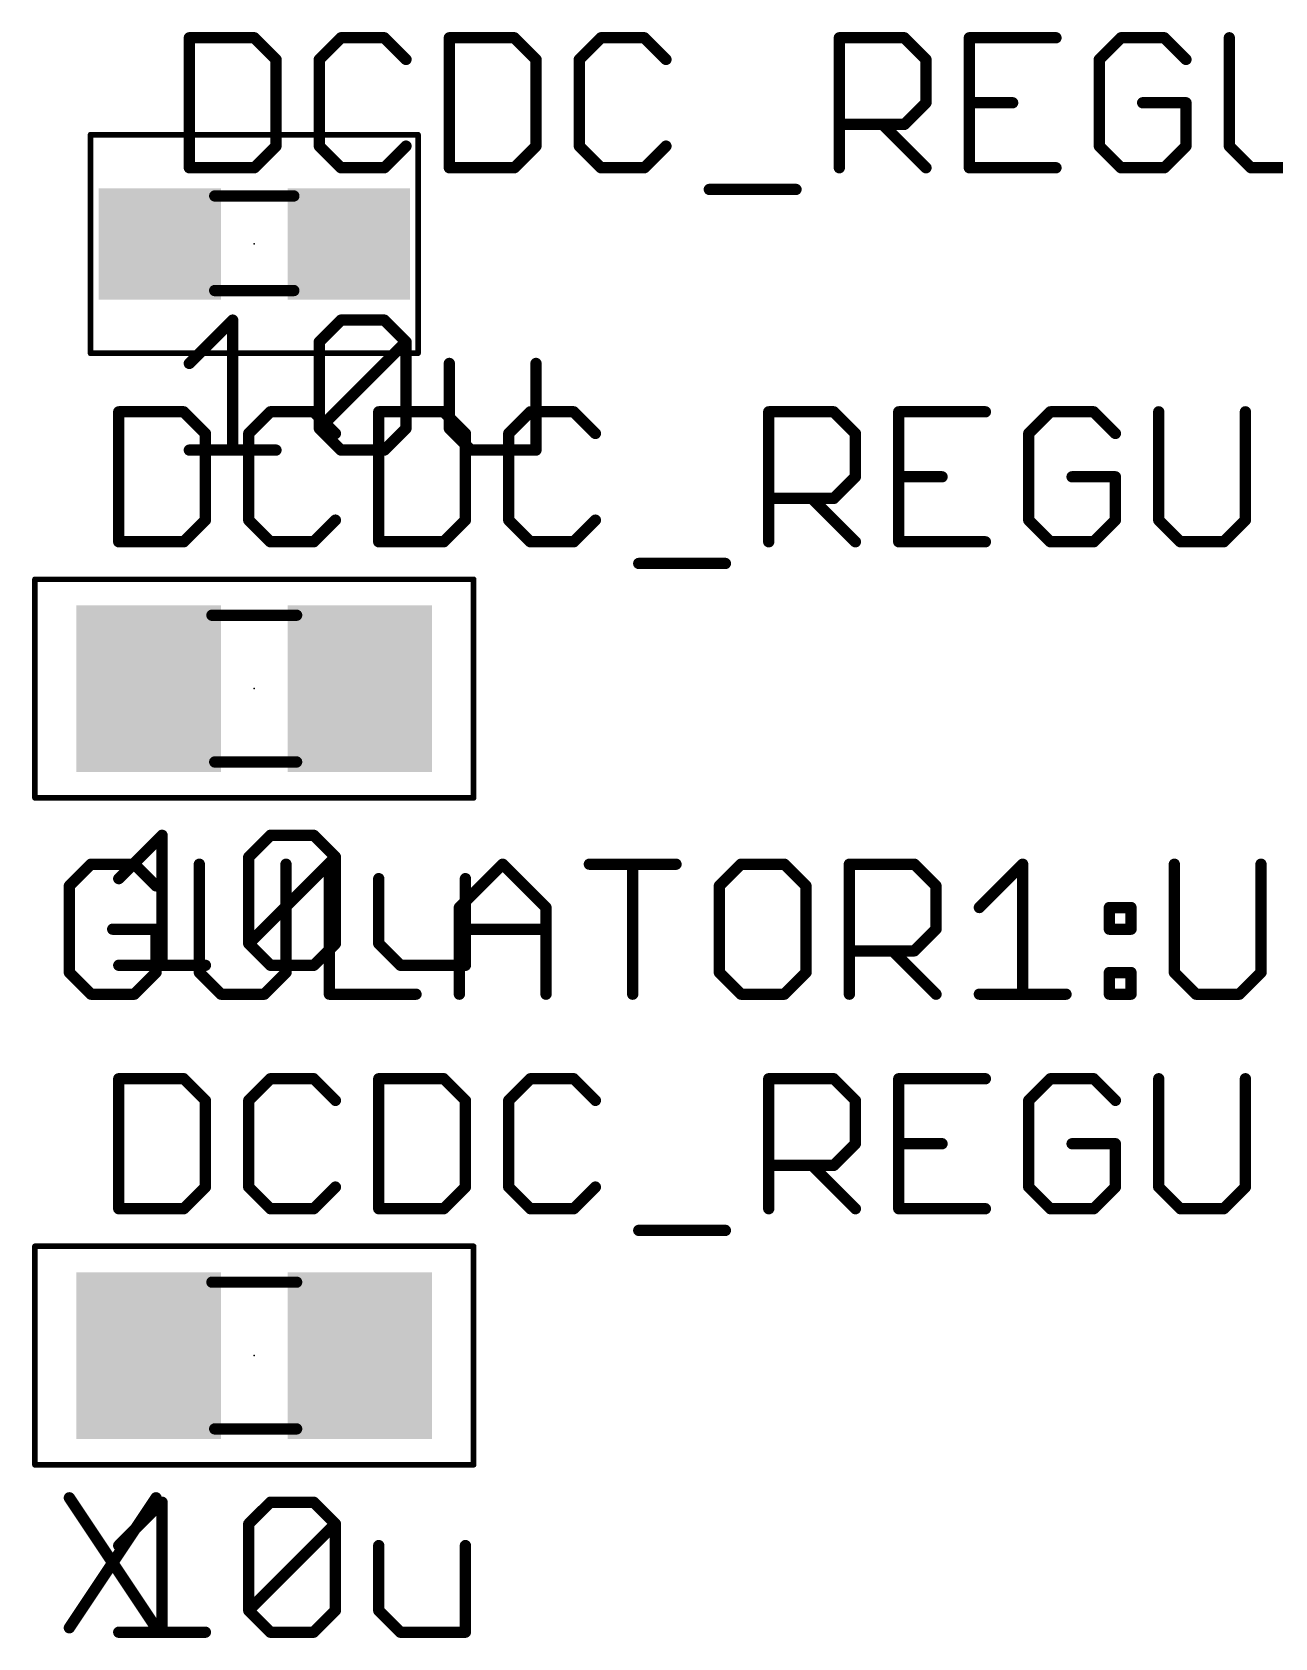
# Model space of a CAD drawing. Extents: x -13 to 61, y -28 to 85.
# Drawn here: x -5 to 6.18, y -27.54 to -13.09 of the extents above; entities that cross this region are included whole.
import ezdxf

# ---------------------------------------------------------------- set-up
doc = ezdxf.new("R2010")
doc.units = 0
for name, color, linetype in [('1', 22, 'CONTINUOUS'), ('23', 7, 'CONTINUOUS'), ('25', 253, 'CONTINUOUS'), ('27', 253, 'CONTINUOUS'), ('39', 22, 'CONTINUOUS'), ('51', 253, 'CONTINUOUS')]:
    doc.layers.add(name, color=color, linetype=linetype)

# ---------------------------------------------------------------- blocks, each defined once
blk = doc.blocks.new('RECT')
blk.add_solid([(-0.5, -0.5), (0.5, -0.5), (-0.5, 0.5), (0.5, 0.5)])

msp = doc.modelspace()

# ---------------------------------------------------------------- linework, layer by layer
at = {"layer": '23'}
for p in [(-3, -15), (-3, -19), (-3, -25)]:
    msp.add_point(p, dxfattribs=at)
at = {"layer": '25', "const_width": 0.1016}
for points in [[(-3.5842, -13.1448), (-3.5842, -14.3142)], [(-2.9995, -13.1448), (-3.5842, -13.1448)], [(-2.8046, -13.3397), (-2.9995, -13.1448)], [(-2.2199, -13.1448), (-2.4148, -13.3397)], [(-1.8301, -13.1448), (-2.2199, -13.1448)], [(-1.6352, -13.3397), (-1.8301, -13.1448)], [(-1.2454, -13.1448), (-1.2454, -14.3142)], [(-0.6607, -13.1448), (-1.2454, -13.1448)], [(-0.4658, -13.3397), (-0.6607, -13.1448)], [(0.1189, -13.1448), (-0.076, -13.3397)], [(0.5087, -13.1448), (0.1189, -13.1448)], [(0.7036, -13.3397), (0.5087, -13.1448)], [(2.2628, -14.3142), (2.2628, -13.1448)], [(2.2628, -13.1448), (2.8475, -13.1448)], [(2.8475, -13.1448), (3.0424, -13.3397)], [(4.2118, -13.1448), (3.4322, -13.1448)], [(3.4322, -13.1448), (3.4322, -14.3142)], [(4.7965, -13.1448), (4.6016, -13.3397)], [(5.1863, -13.1448), (4.7965, -13.1448)], [(5.3812, -13.3397), (5.1863, -13.1448)], [(5.771, -13.1448), (5.771, -14.1193)], [(-2.8046, -14.1193), (-2.8046, -13.3397)], [(-2.4148, -13.3397), (-2.4148, -14.1193)], [(-0.4658, -14.1193), (-0.4658, -13.3397)], [(-0.076, -13.3397), (-0.076, -14.1193)], [(3.0424, -13.3397), (3.0424, -13.7295)], [(4.6016, -13.3397), (4.6016, -14.1193)], [(3.0424, -13.7295), (2.8475, -13.9244)], [(3.4322, -13.7295), (3.822, -13.7295)], [(5.3812, -13.7295), (4.9914, -13.7295)], [(5.3812, -14.1193), (5.3812, -13.7295)], [(2.8475, -13.9244), (2.2628, -13.9244)], [(2.6526, -13.9244), (3.0424, -14.3142)], [(-2.9995, -14.3142), (-2.8046, -14.1193)], [(-2.4148, -14.1193), (-2.2199, -14.3142)], [(-1.8301, -14.3142), (-1.6352, -14.1193)], [(-0.6607, -14.3142), (-0.4658, -14.1193)], [(-0.076, -14.1193), (0.1189, -14.3142)], [(0.5087, -14.3142), (0.7036, -14.1193)], [(4.6016, -14.1193), (4.7965, -14.3142)], [(5.1863, -14.3142), (5.3812, -14.1193)], [(5.771, -14.1193), (5.9659, -14.3142)], [(-3.5842, -14.3142), (-2.9995, -14.3142)], [(-2.2199, -14.3142), (-1.8301, -14.3142)], [(-1.2454, -14.3142), (-0.6607, -14.3142)], [(0.1189, -14.3142), (0.5087, -14.3142)], [(3.4322, -14.3142), (4.2118, -14.3142)], [(4.7965, -14.3142), (5.1863, -14.3142)], [(5.9659, -14.3142), (6.3557, -14.3142)], [(1.0934, -14.5091), (1.873, -14.5091)], [(-4.2192, -16.5098), (-4.2192, -17.6792)], [(-3.6345, -16.5098), (-4.2192, -16.5098)], [(-3.4396, -16.7047), (-3.6345, -16.5098)], [(-2.8549, -16.5098), (-3.0498, -16.7047)], [(-2.4651, -16.5098), (-2.8549, -16.5098)], [(-2.2702, -16.7047), (-2.4651, -16.5098)], [(-1.8804, -16.5098), (-1.8804, -17.6792)], [(-1.2957, -16.5098), (-1.8804, -16.5098)], [(-1.1008, -16.7047), (-1.2957, -16.5098)], [(-0.5161, -16.5098), (-0.711, -16.7047)], [(-0.1263, -16.5098), (-0.5161, -16.5098)], [(0.0686, -16.7047), (-0.1263, -16.5098)], [(1.6278, -17.6792), (1.6278, -16.5098)], [(1.6278, -16.5098), (2.2125, -16.5098)], [(2.2125, -16.5098), (2.4074, -16.7047)], [(3.5768, -16.5098), (2.7972, -16.5098)], [(2.7972, -16.5098), (2.7972, -17.6792)], [(4.1615, -16.5098), (3.9666, -16.7047)], [(4.5513, -16.5098), (4.1615, -16.5098)], [(4.7462, -16.7047), (4.5513, -16.5098)], [(5.136, -16.5098), (5.136, -17.4843)], [(5.9156, -17.4843), (5.9156, -16.5098)], [(-3.4396, -17.4843), (-3.4396, -16.7047)], [(-3.0498, -16.7047), (-3.0498, -17.4843)], [(-1.1008, -17.4843), (-1.1008, -16.7047)], [(-0.711, -16.7047), (-0.711, -17.4843)], [(2.4074, -16.7047), (2.4074, -17.0945)], [(3.9666, -16.7047), (3.9666, -17.4843)], [(2.4074, -17.0945), (2.2125, -17.2894)], [(2.7972, -17.0945), (3.187, -17.0945)], [(4.7462, -17.0945), (4.3564, -17.0945)], [(4.7462, -17.4843), (4.7462, -17.0945)], [(2.2125, -17.2894), (1.6278, -17.2894)], [(2.0176, -17.2894), (2.4074, -17.6792)], [(-3.6345, -17.6792), (-3.4396, -17.4843)], [(-3.0498, -17.4843), (-2.8549, -17.6792)], [(-2.4651, -17.6792), (-2.2702, -17.4843)], [(-1.2957, -17.6792), (-1.1008, -17.4843)], [(-0.711, -17.4843), (-0.5161, -17.6792)], [(-0.1263, -17.6792), (0.0686, -17.4843)], [(3.9666, -17.4843), (4.1615, -17.6792)], [(4.5513, -17.6792), (4.7462, -17.4843)], [(5.136, -17.4843), (5.3309, -17.6792)], [(5.7207, -17.6792), (5.9156, -17.4843)], [(-4.2192, -17.6792), (-3.6345, -17.6792)], [(-2.8549, -17.6792), (-2.4651, -17.6792)], [(-1.8804, -17.6792), (-1.2957, -17.6792)], [(-0.5161, -17.6792), (-0.1263, -17.6792)], [(2.7972, -17.6792), (3.5768, -17.6792)], [(4.1615, -17.6792), (4.5513, -17.6792)], [(5.3309, -17.6792), (5.7207, -17.6792)], [(0.4584, -17.8741), (1.238, -17.8741)], [(-4.4685, -20.5798), (-4.6634, -20.7747)], [(-4.0787, -20.5798), (-4.4685, -20.5798)], [(-3.8838, -20.7747), (-4.0787, -20.5798)], [(-3.494, -20.5798), (-3.494, -21.5543)], [(-2.7144, -21.5543), (-2.7144, -20.5798)], [(-2.3246, -20.5798), (-2.3246, -21.7492)], [(-1.1552, -20.9696), (-0.7654, -20.5798)], [(-0.7654, -20.5798), (-0.3756, -20.9696)], [(0.0142, -20.5798), (0.7938, -20.5798)], [(0.404, -21.7492), (0.404, -20.5798)], [(1.3785, -20.5798), (1.1836, -20.7747)], [(1.7683, -20.5798), (1.3785, -20.5798)], [(1.9632, -20.7747), (1.7683, -20.5798)], [(2.353, -21.7492), (2.353, -20.5798)], [(2.353, -20.5798), (2.9377, -20.5798)], [(2.9377, -20.5798), (3.1326, -20.7747)], [(3.5224, -20.9696), (3.9122, -20.5798)], [(3.9122, -20.5798), (3.9122, -21.7492)], [(5.2765, -20.5798), (5.2765, -21.5543)], [(6.056, -21.5543), (6.056, -20.5798)], [(-4.6634, -20.7747), (-4.6634, -21.5543)], [(1.1836, -20.7747), (1.1836, -21.5543)], [(1.9632, -21.5543), (1.9632, -20.7747)], [(3.1326, -20.7747), (3.1326, -21.1645)], [(-1.1552, -21.7492), (-1.1552, -20.9696)], [(-0.3756, -20.9696), (-0.3756, -21.7492)], [(4.6918, -20.9696), (4.8867, -20.9696)], [(4.6918, -21.1645), (4.6918, -20.9696)], [(4.8867, -20.9696), (4.8867, -21.1645)], [(-3.8838, -21.1645), (-4.2736, -21.1645)], [(-3.8838, -21.5543), (-3.8838, -21.1645)], [(-1.1552, -21.1645), (-0.3756, -21.1645)], [(3.1326, -21.1645), (2.9377, -21.3594)], [(4.8867, -21.1645), (4.6918, -21.1645)], [(2.9377, -21.3594), (2.353, -21.3594)], [(2.7428, -21.3594), (3.1326, -21.7492)], [(-4.6634, -21.5543), (-4.4685, -21.7492)], [(-4.0787, -21.7492), (-3.8838, -21.5543)], [(-3.494, -21.5543), (-3.2991, -21.7492)], [(-2.9093, -21.7492), (-2.7144, -21.5543)], [(1.1836, -21.5543), (1.3785, -21.7492)], [(1.7683, -21.7492), (1.9632, -21.5543)], [(4.6918, -21.5543), (4.8867, -21.5543)], [(4.6918, -21.7492), (4.6918, -21.5543)], [(4.8867, -21.5543), (4.8867, -21.7492)], [(5.2765, -21.5543), (5.4713, -21.7492)], [(5.8611, -21.7492), (6.056, -21.5543)], [(-4.4685, -21.7492), (-4.0787, -21.7492)], [(-3.2991, -21.7492), (-2.9093, -21.7492)], [(-2.3246, -21.7492), (-1.545, -21.7492)], [(1.3785, -21.7492), (1.7683, -21.7492)], [(3.5224, -21.7492), (4.302, -21.7492)], [(4.8867, -21.7492), (4.6918, -21.7492)], [(5.4713, -21.7492), (5.8611, -21.7492)], [(-4.2192, -22.5098), (-4.2192, -23.6792)], [(-3.6345, -22.5098), (-4.2192, -22.5098)], [(-3.4396, -22.7047), (-3.6345, -22.5098)], [(-2.8549, -22.5098), (-3.0498, -22.7047)], [(-2.4651, -22.5098), (-2.8549, -22.5098)], [(-2.2702, -22.7047), (-2.4651, -22.5098)], [(-1.8804, -22.5098), (-1.8804, -23.6792)], [(-1.2957, -22.5098), (-1.8804, -22.5098)], [(-1.1008, -22.7047), (-1.2957, -22.5098)], [(-0.5161, -22.5098), (-0.711, -22.7047)], [(-0.1263, -22.5098), (-0.5161, -22.5098)], [(0.0686, -22.7047), (-0.1263, -22.5098)], [(1.6278, -23.6792), (1.6278, -22.5098)], [(1.6278, -22.5098), (2.2125, -22.5098)], [(2.2125, -22.5098), (2.4074, -22.7047)], [(3.5768, -22.5098), (2.7972, -22.5098)], [(2.7972, -22.5098), (2.7972, -23.6792)], [(4.1615, -22.5098), (3.9666, -22.7047)], [(4.5513, -22.5098), (4.1615, -22.5098)], [(4.7462, -22.7047), (4.5513, -22.5098)], [(5.136, -22.5098), (5.136, -23.4843)], [(5.9156, -23.4843), (5.9156, -22.5098)], [(-3.4396, -23.4843), (-3.4396, -22.7047)], [(-3.0498, -22.7047), (-3.0498, -23.4843)], [(-1.1008, -23.4843), (-1.1008, -22.7047)], [(-0.711, -22.7047), (-0.711, -23.4843)], [(2.4074, -22.7047), (2.4074, -23.0945)], [(3.9666, -22.7047), (3.9666, -23.4843)], [(2.4074, -23.0945), (2.2125, -23.2894)], [(2.7972, -23.0945), (3.187, -23.0945)], [(4.7462, -23.0945), (4.3564, -23.0945)], [(4.7462, -23.4843), (4.7462, -23.0945)], [(2.2125, -23.2894), (1.6278, -23.2894)], [(2.0176, -23.2894), (2.4074, -23.6792)], [(-3.6345, -23.6792), (-3.4396, -23.4843)], [(-3.0498, -23.4843), (-2.8549, -23.6792)], [(-2.4651, -23.6792), (-2.2702, -23.4843)], [(-1.2957, -23.6792), (-1.1008, -23.4843)], [(-0.711, -23.4843), (-0.5161, -23.6792)], [(-0.1263, -23.6792), (0.0686, -23.4843)], [(3.9666, -23.4843), (4.1615, -23.6792)], [(4.5513, -23.6792), (4.7462, -23.4843)], [(5.136, -23.4843), (5.3309, -23.6792)], [(5.7207, -23.6792), (5.9156, -23.4843)], [(-4.2192, -23.6792), (-3.6345, -23.6792)], [(-2.8549, -23.6792), (-2.4651, -23.6792)], [(-1.8804, -23.6792), (-1.2957, -23.6792)], [(-0.5161, -23.6792), (-0.1263, -23.6792)], [(2.7972, -23.6792), (3.5768, -23.6792)], [(4.1615, -23.6792), (4.5513, -23.6792)], [(5.3309, -23.6792), (5.7207, -23.6792)], [(0.4584, -23.8741), (1.238, -23.8741)], [(-4.6634, -26.2798), (-3.8838, -27.4492)], [(-3.8838, -26.2798), (-4.6634, -27.4492)]]:
    msp.add_lwpolyline(points, dxfattribs=at)
at = {"layer": '25', "const_width": 0.0508}
for points in [[(-3.5588, -13.1448, 1), (-3.6096, -13.1448)], [(-3.5842, -13.1194, 1), (-3.5842, -13.1702)], [(-2.9815, -13.1268, 1), (-3.0175, -13.1628)], [(-2.9995, -13.1702, 1), (-2.9995, -13.1194)], [(-2.2199, -13.1194, 1), (-2.2199, -13.1702)], [(-2.2019, -13.1628, 1), (-2.2379, -13.1268)], [(-1.8121, -13.1268, 1), (-1.8481, -13.1628)], [(-1.8301, -13.1702, 1), (-1.8301, -13.1194)], [(-1.22, -13.1448, 1), (-1.2708, -13.1448)], [(-1.2454, -13.1194, 1), (-1.2454, -13.1702)], [(-0.6427, -13.1268, 1), (-0.6787, -13.1628)], [(-0.6607, -13.1702, 1), (-0.6607, -13.1194)], [(0.1189, -13.1194, 1), (0.1189, -13.1702)], [(0.1368, -13.1628, 1), (0.1009, -13.1268)], [(0.5266, -13.1268, 1), (0.4907, -13.1628)], [(0.5087, -13.1702, 1), (0.5087, -13.1194)], [(2.2882, -13.1448, 1), (2.2374, -13.1448)], [(2.2628, -13.1194, 1), (2.2628, -13.1702)], [(2.8654, -13.1268, 1), (2.8295, -13.1628)], [(2.8475, -13.1702, 1), (2.8475, -13.1194)], [(3.4322, -13.1194, 1), (3.4322, -13.1702)], [(3.4576, -13.1448, 1), (3.4068, -13.1448)], [(4.2118, -13.1702, 1), (4.2118, -13.1194)], [(4.7965, -13.1194, 1), (4.7965, -13.1702)], [(4.8144, -13.1628, 1), (4.7785, -13.1268)], [(5.2042, -13.1268, 1), (5.1683, -13.1628)], [(5.1863, -13.1702, 1), (5.1863, -13.1194)], [(5.7964, -13.1448, 1), (5.7456, -13.1448)], [(-2.7792, -13.3397, 1), (-2.83, -13.3397)], [(-2.3894, -13.3397, 1), (-2.4402, -13.3397)], [(-0.4404, -13.3397, 1), (-0.4912, -13.3397)], [(-0.0506, -13.3397, 1), (-0.1014, -13.3397)], [(3.0678, -13.3397, 1), (3.017, -13.3397)], [(4.627, -13.3397, 1), (4.5762, -13.3397)], [(-2.8226, -13.3577, 1), (-2.7866, -13.3217)], [(-2.4328, -13.3217, 1), (-2.3968, -13.3577)], [(-1.6532, -13.3577, 1), (-1.6172, -13.3217)], [(-0.4838, -13.3577, 1), (-0.4478, -13.3217)], [(-0.094, -13.3217, 1), (-0.058, -13.3577)], [(0.6856, -13.3577, 1), (0.7215, -13.3217)], [(3.0244, -13.3577, 1), (3.0603, -13.3217)], [(4.5836, -13.3217, 1), (4.6195, -13.3577)], [(5.3632, -13.3577, 1), (5.3991, -13.3217)], [(3.017, -13.7295, 1), (3.0678, -13.7295)], [(3.0603, -13.7475, 1), (3.0244, -13.7115)], [(3.4322, -13.7041, 1), (3.4322, -13.7549)], [(3.822, -13.7549, 1), (3.822, -13.7041)], [(4.9914, -13.7041, 1), (4.9914, -13.7549)], [(5.4066, -13.7295, 1), (5.3558, -13.7295)], [(5.3812, -13.7549, 1), (5.3812, -13.7041)], [(2.2628, -13.899, 1), (2.2628, -13.9498)], [(2.6705, -13.9064, 1), (2.6346, -13.9424)], [(2.8295, -13.9064, 1), (2.8654, -13.9424)], [(2.8475, -13.9498, 1), (2.8475, -13.899)], [(-2.83, -14.1193, 1), (-2.7792, -14.1193)], [(-2.7866, -14.1373, 1), (-2.8226, -14.1013)], [(-2.3968, -14.1013, 1), (-2.4328, -14.1373)], [(-2.4402, -14.1193, 1), (-2.3894, -14.1193)], [(-1.6172, -14.1373, 1), (-1.6532, -14.1013)], [(-0.4912, -14.1193, 1), (-0.4404, -14.1193)], [(-0.4478, -14.1373, 1), (-0.4838, -14.1013)], [(-0.058, -14.1013, 1), (-0.094, -14.1373)], [(-0.1014, -14.1193, 1), (-0.0506, -14.1193)], [(0.7215, -14.1373, 1), (0.6856, -14.1013)], [(4.6195, -14.1013, 1), (4.5836, -14.1373)], [(4.5762, -14.1193, 1), (4.627, -14.1193)], [(5.3558, -14.1193, 1), (5.4066, -14.1193)], [(5.3991, -14.1373, 1), (5.3632, -14.1013)], [(5.7889, -14.1013, 1), (5.753, -14.1373)], [(5.7456, -14.1193, 1), (5.7964, -14.1193)], [(-3.5842, -14.2888, 1), (-3.5842, -14.3396)], [(-3.6096, -14.3142, 1), (-3.5588, -14.3142)], [(-3.0175, -14.2962, 1), (-2.9815, -14.3322)], [(-2.9995, -14.3396, 1), (-2.9995, -14.2888)], [(-2.2199, -14.2888, 1), (-2.2199, -14.3396)], [(-2.2379, -14.3322, 1), (-2.2019, -14.2962)], [(-1.8481, -14.2962, 1), (-1.8121, -14.3322)], [(-1.8301, -14.3396, 1), (-1.8301, -14.2888)], [(-1.2454, -14.2888, 1), (-1.2454, -14.3396)], [(-1.2708, -14.3142, 1), (-1.22, -14.3142)], [(-0.6787, -14.2962, 1), (-0.6427, -14.3322)], [(-0.6607, -14.3396, 1), (-0.6607, -14.2888)], [(0.1189, -14.2888, 1), (0.1189, -14.3396)], [(0.1009, -14.3322, 1), (0.1368, -14.2962)], [(0.4907, -14.2962, 1), (0.5266, -14.3322)], [(0.5087, -14.3396, 1), (0.5087, -14.2888)], [(2.2374, -14.3142, 1), (2.2882, -14.3142)], [(3.0244, -14.3322, 1), (3.0603, -14.2962)], [(3.4322, -14.2888, 1), (3.4322, -14.3396)], [(3.4068, -14.3142, 1), (3.4576, -14.3142)], [(4.2118, -14.3396, 1), (4.2118, -14.2888)], [(4.7965, -14.2888, 1), (4.7965, -14.3396)], [(4.7785, -14.3322, 1), (4.8144, -14.2962)], [(5.1683, -14.2962, 1), (5.2042, -14.3322)], [(5.1863, -14.3396, 1), (5.1863, -14.2888)], [(5.9659, -14.2888, 1), (5.9659, -14.3396)], [(5.9479, -14.3322, 1), (5.9838, -14.2962)], [(1.0934, -14.4837, 1), (1.0934, -14.5345)], [(1.873, -14.5345, 1), (1.873, -14.4837)], [(-4.1938, -16.5098, 1), (-4.2446, -16.5098)], [(-4.2192, -16.4844, 1), (-4.2192, -16.5352)], [(-3.6165, -16.4918, 1), (-3.6525, -16.5278)], [(-3.6345, -16.5352, 1), (-3.6345, -16.4844)], [(-2.8549, -16.4844, 1), (-2.8549, -16.5352)], [(-2.8369, -16.5278, 1), (-2.8729, -16.4918)], [(-2.4471, -16.4918, 1), (-2.4831, -16.5278)], [(-2.4651, -16.5352, 1), (-2.4651, -16.4844)], [(-1.855, -16.5098, 1), (-1.9058, -16.5098)], [(-1.8804, -16.4844, 1), (-1.8804, -16.5352)], [(-1.2777, -16.4918, 1), (-1.3137, -16.5278)], [(-1.2957, -16.5352, 1), (-1.2957, -16.4844)], [(-0.5161, -16.4844, 1), (-0.5161, -16.5352)], [(-0.4982, -16.5278, 1), (-0.5341, -16.4918)], [(-0.1084, -16.4918, 1), (-0.1443, -16.5278)], [(-0.1263, -16.5352, 1), (-0.1263, -16.4844)], [(1.6532, -16.5098, 1), (1.6024, -16.5098)], [(1.6278, -16.4844, 1), (1.6278, -16.5352)], [(2.2304, -16.4918, 1), (2.1945, -16.5278)], [(2.2125, -16.5352, 1), (2.2125, -16.4844)], [(2.7972, -16.4844, 1), (2.7972, -16.5352)], [(2.8226, -16.5098, 1), (2.7718, -16.5098)], [(3.5768, -16.5352, 1), (3.5768, -16.4844)], [(4.1615, -16.4844, 1), (4.1615, -16.5352)], [(4.1794, -16.5278, 1), (4.1435, -16.4918)], [(4.5692, -16.4918, 1), (4.5333, -16.5278)], [(4.5513, -16.5352, 1), (4.5513, -16.4844)], [(5.1614, -16.5098, 1), (5.1106, -16.5098)], [(5.941, -16.5098, 1), (5.8902, -16.5098)], [(-3.4142, -16.7047, 1), (-3.465, -16.7047)], [(-3.4576, -16.7227, 1), (-3.4216, -16.6867)], [(-3.0678, -16.6867, 1), (-3.0318, -16.7227)], [(-3.0244, -16.7047, 1), (-3.0752, -16.7047)], [(-2.2882, -16.7227, 1), (-2.2522, -16.6867)], [(-1.0754, -16.7047, 1), (-1.1262, -16.7047)], [(-1.1188, -16.7227, 1), (-1.0828, -16.6867)], [(-0.729, -16.6867, 1), (-0.693, -16.7227)], [(-0.6856, -16.7047, 1), (-0.7364, -16.7047)], [(0.0506, -16.7227, 1), (0.0865, -16.6867)], [(2.4328, -16.7047, 1), (2.382, -16.7047)], [(2.3894, -16.7227, 1), (2.4253, -16.6867)], [(3.9486, -16.6867, 1), (3.9845, -16.7227)], [(3.992, -16.7047, 1), (3.9412, -16.7047)], [(4.7282, -16.7227, 1), (4.7641, -16.6867)], [(2.4253, -17.1125, 1), (2.3894, -17.0765)], [(2.7972, -17.0691, 1), (2.7972, -17.1199)], [(3.187, -17.1199, 1), (3.187, -17.0691)], [(4.3564, -17.0691, 1), (4.3564, -17.1199)], [(4.7716, -17.0945, 1), (4.7208, -17.0945)], [(4.7462, -17.1199, 1), (4.7462, -17.0691)], [(2.382, -17.0945, 1), (2.4328, -17.0945)], [(1.6278, -17.264, 1), (1.6278, -17.3148)], [(2.0355, -17.2714, 1), (1.9996, -17.3074)], [(2.1945, -17.2714, 1), (2.2304, -17.3074)], [(2.2125, -17.3148, 1), (2.2125, -17.264)], [(-3.465, -17.4843, 1), (-3.4142, -17.4843)], [(-3.4216, -17.5023, 1), (-3.4576, -17.4663)], [(-3.0318, -17.4663, 1), (-3.0678, -17.5023)], [(-3.0752, -17.4843, 1), (-3.0244, -17.4843)], [(-2.2522, -17.5023, 1), (-2.2882, -17.4663)], [(-1.1262, -17.4843, 1), (-1.0754, -17.4843)], [(-1.0828, -17.5023, 1), (-1.1188, -17.4663)], [(-0.693, -17.4663, 1), (-0.729, -17.5023)], [(-0.7364, -17.4843, 1), (-0.6856, -17.4843)], [(0.0865, -17.5023, 1), (0.0506, -17.4663)], [(3.9845, -17.4663, 1), (3.9486, -17.5023)], [(3.9412, -17.4843, 1), (3.992, -17.4843)], [(4.7208, -17.4843, 1), (4.7716, -17.4843)], [(4.7641, -17.5023, 1), (4.7282, -17.4663)], [(5.1539, -17.4663, 1), (5.118, -17.5023)], [(5.1106, -17.4843, 1), (5.1614, -17.4843)], [(5.8902, -17.4843, 1), (5.941, -17.4843)], [(5.9335, -17.5023, 1), (5.8976, -17.4663)], [(-4.2192, -17.6538, 1), (-4.2192, -17.7046)], [(-4.2446, -17.6792, 1), (-4.1938, -17.6792)], [(-3.6525, -17.6612, 1), (-3.6165, -17.6972)], [(-3.6345, -17.7046, 1), (-3.6345, -17.6538)], [(-2.8549, -17.6538, 1), (-2.8549, -17.7046)], [(-2.8729, -17.6972, 1), (-2.8369, -17.6612)], [(-2.4831, -17.6612, 1), (-2.4471, -17.6972)], [(-2.4651, -17.7046, 1), (-2.4651, -17.6538)], [(-1.8804, -17.6538, 1), (-1.8804, -17.7046)], [(-1.9058, -17.6792, 1), (-1.855, -17.6792)], [(-1.3137, -17.6612, 1), (-1.2777, -17.6972)], [(-1.2957, -17.7046, 1), (-1.2957, -17.6538)], [(-0.5161, -17.6538, 1), (-0.5161, -17.7046)], [(-0.5341, -17.6972, 1), (-0.4982, -17.6612)], [(-0.1443, -17.6612, 1), (-0.1084, -17.6972)], [(-0.1263, -17.7046, 1), (-0.1263, -17.6538)], [(1.6024, -17.6792, 1), (1.6532, -17.6792)], [(2.3894, -17.6972, 1), (2.4253, -17.6612)], [(2.7972, -17.6538, 1), (2.7972, -17.7046)], [(2.7718, -17.6792, 1), (2.8226, -17.6792)], [(3.5768, -17.7046, 1), (3.5768, -17.6538)], [(4.1615, -17.6538, 1), (4.1615, -17.7046)], [(4.1435, -17.6972, 1), (4.1794, -17.6612)], [(4.5333, -17.6612, 1), (4.5692, -17.6972)], [(4.5513, -17.7046, 1), (4.5513, -17.6538)], [(5.3309, -17.6538, 1), (5.3309, -17.7046)], [(5.3129, -17.6972, 1), (5.3488, -17.6612)], [(5.7027, -17.6612, 1), (5.7386, -17.6972)], [(5.7207, -17.7046, 1), (5.7207, -17.6538)], [(0.4584, -17.8487, 1), (0.4584, -17.8995)], [(1.238, -17.8995, 1), (1.238, -17.8487)], [(-4.4685, -20.5544, 1), (-4.4685, -20.6052)], [(-4.4506, -20.5978, 1), (-4.4865, -20.5618)], [(-4.0608, -20.5618, 1), (-4.0967, -20.5978)], [(-4.0787, -20.6052, 1), (-4.0787, -20.5544)], [(-3.4686, -20.5798, 1), (-3.5194, -20.5798)], [(-2.689, -20.5798, 1), (-2.7398, -20.5798)], [(-2.2992, -20.5798, 1), (-2.35, -20.5798)], [(-0.7475, -20.5618, 1), (-0.7834, -20.5978)], [(-0.7475, -20.5978, 1), (-0.7834, -20.5618)], [(0.0142, -20.5544, 1), (0.0142, -20.6052)], [(0.4294, -20.5798, 1), (0.3786, -20.5798)], [(0.7938, -20.6052, 1), (0.7938, -20.5544)], [(1.3785, -20.5544, 1), (1.3785, -20.6052)], [(1.3964, -20.5978, 1), (1.3605, -20.5618)], [(1.7862, -20.5618, 1), (1.7503, -20.5978)], [(1.7683, -20.6052, 1), (1.7683, -20.5544)], [(2.3784, -20.5798, 1), (2.3276, -20.5798)], [(2.353, -20.5544, 1), (2.353, -20.6052)], [(2.9556, -20.5618, 1), (2.9197, -20.5978)], [(2.9377, -20.6052, 1), (2.9377, -20.5544)], [(3.9376, -20.5798, 1), (3.8868, -20.5798)], [(3.9301, -20.5978, 1), (3.8942, -20.5618)], [(5.3019, -20.5798, 1), (5.2511, -20.5798)], [(6.0814, -20.5798, 1), (6.0306, -20.5798)], [(-4.6814, -20.7567, 1), (-4.6455, -20.7927)], [(-4.638, -20.7747, 1), (-4.6888, -20.7747)], [(-3.9018, -20.7927, 1), (-3.8659, -20.7567)], [(1.1656, -20.7567, 1), (1.2015, -20.7927)], [(1.209, -20.7747, 1), (1.1582, -20.7747)], [(1.9886, -20.7747, 1), (1.9378, -20.7747)], [(1.9452, -20.7927, 1), (1.9811, -20.7567)], [(3.158, -20.7747, 1), (3.1072, -20.7747)], [(3.1146, -20.7927, 1), (3.1505, -20.7567)], [(-1.1732, -20.9516, 1), (-1.1373, -20.9876)], [(-1.1298, -20.9696, 1), (-1.1806, -20.9696)], [(-0.3502, -20.9696, 1), (-0.401, -20.9696)], [(-0.3936, -20.9876, 1), (-0.3577, -20.9516)], [(3.5044, -20.9516, 1), (3.5403, -20.9876)], [(4.6918, -20.9442, 1), (4.6918, -20.995)], [(4.7172, -20.9696, 1), (4.6664, -20.9696)], [(4.9121, -20.9696, 1), (4.8613, -20.9696)], [(4.8867, -20.995, 1), (4.8867, -20.9442)], [(-4.2736, -21.1391, 1), (-4.2736, -21.1899)], [(-3.8584, -21.1645, 1), (-3.9092, -21.1645)], [(-3.8838, -21.1899, 1), (-3.8838, -21.1391)], [(-1.1552, -21.1391, 1), (-1.1552, -21.1899)], [(-0.3756, -21.1899, 1), (-0.3756, -21.1391)], [(3.1072, -21.1645, 1), (3.158, -21.1645)], [(3.1505, -21.1825, 1), (3.1146, -21.1465)], [(4.6918, -21.1391, 1), (4.6918, -21.1899)], [(4.6664, -21.1645, 1), (4.7172, -21.1645)], [(4.8613, -21.1645, 1), (4.9121, -21.1645)], [(4.8867, -21.1899, 1), (4.8867, -21.1391)], [(2.353, -21.334, 1), (2.353, -21.3848)], [(2.7607, -21.3414, 1), (2.7248, -21.3774)], [(2.9197, -21.3414, 1), (2.9556, -21.3774)], [(2.9377, -21.3848, 1), (2.9377, -21.334)], [(-4.6455, -21.5363, 1), (-4.6814, -21.5723)], [(-3.8659, -21.5723, 1), (-3.9018, -21.5363)], [(-3.4761, -21.5363, 1), (-3.512, -21.5723)], [(-2.6965, -21.5723, 1), (-2.7324, -21.5363)], [(1.2015, -21.5363, 1), (1.1656, -21.5723)], [(1.9811, -21.5723, 1), (1.9452, -21.5363)], [(4.6918, -21.5289, 1), (4.6918, -21.5797)], [(4.7172, -21.5543, 1), (4.6664, -21.5543)], [(4.9121, -21.5543, 1), (4.8613, -21.5543)], [(4.8867, -21.5797, 1), (4.8867, -21.5289)], [(5.2944, -21.5363, 1), (5.2585, -21.5723)], [(6.074, -21.5723, 1), (6.0381, -21.5363)], [(-4.6888, -21.5543, 1), (-4.638, -21.5543)], [(-3.9092, -21.5543, 1), (-3.8584, -21.5543)], [(-3.5194, -21.5543, 1), (-3.4686, -21.5543)], [(-2.7398, -21.5543, 1), (-2.689, -21.5543)], [(1.1582, -21.5543, 1), (1.209, -21.5543)], [(1.9378, -21.5543, 1), (1.9886, -21.5543)], [(5.2511, -21.5543, 1), (5.3019, -21.5543)], [(6.0306, -21.5543, 1), (6.0814, -21.5543)], [(-4.4685, -21.7238, 1), (-4.4685, -21.7746)], [(-4.4865, -21.7672, 1), (-4.4506, -21.7312)], [(-4.0967, -21.7312, 1), (-4.0608, -21.7672)], [(-4.0787, -21.7746, 1), (-4.0787, -21.7238)], [(-3.2991, -21.7238, 1), (-3.2991, -21.7746)], [(-3.3171, -21.7672, 1), (-3.2812, -21.7312)], [(-2.9273, -21.7312, 1), (-2.8914, -21.7672)], [(-2.9093, -21.7746, 1), (-2.9093, -21.7238)], [(-2.3246, -21.7238, 1), (-2.3246, -21.7746)], [(-2.35, -21.7492, 1), (-2.2992, -21.7492)], [(-1.545, -21.7746, 1), (-1.545, -21.7238)], [(-1.1806, -21.7492, 1), (-1.1298, -21.7492)], [(-0.401, -21.7492, 1), (-0.3502, -21.7492)], [(0.3786, -21.7492, 1), (0.4294, -21.7492)], [(1.3785, -21.7238, 1), (1.3785, -21.7746)], [(1.3605, -21.7672, 1), (1.3964, -21.7312)], [(1.7503, -21.7312, 1), (1.7862, -21.7672)], [(1.7683, -21.7746, 1), (1.7683, -21.7238)], [(2.3276, -21.7492, 1), (2.3784, -21.7492)], [(3.1146, -21.7672, 1), (3.1505, -21.7312)], [(3.5224, -21.7238, 1), (3.5224, -21.7746)], [(3.8868, -21.7492, 1), (3.9376, -21.7492)], [(4.302, -21.7746, 1), (4.302, -21.7238)], [(4.6918, -21.7238, 1), (4.6918, -21.7746)], [(4.6664, -21.7492, 1), (4.7172, -21.7492)], [(4.8613, -21.7492, 1), (4.9121, -21.7492)], [(4.8867, -21.7746, 1), (4.8867, -21.7238)], [(5.4713, -21.7238, 1), (5.4713, -21.7746)], [(5.4534, -21.7672, 1), (5.4893, -21.7312)], [(5.8432, -21.7312, 1), (5.8791, -21.7672)], [(5.8611, -21.7746, 1), (5.8611, -21.7238)], [(-4.1938, -22.5098, 1), (-4.2446, -22.5098)], [(-4.2192, -22.4844, 1), (-4.2192, -22.5352)], [(-3.6165, -22.4918, 1), (-3.6525, -22.5278)], [(-3.6345, -22.5352, 1), (-3.6345, -22.4844)], [(-2.8549, -22.4844, 1), (-2.8549, -22.5352)], [(-2.8369, -22.5278, 1), (-2.8729, -22.4918)], [(-2.4471, -22.4918, 1), (-2.4831, -22.5278)], [(-2.4651, -22.5352, 1), (-2.4651, -22.4844)], [(-1.855, -22.5098, 1), (-1.9058, -22.5098)], [(-1.8804, -22.4844, 1), (-1.8804, -22.5352)], [(-1.2777, -22.4918, 1), (-1.3137, -22.5278)], [(-1.2957, -22.5352, 1), (-1.2957, -22.4844)], [(-0.5161, -22.4844, 1), (-0.5161, -22.5352)], [(-0.4982, -22.5278, 1), (-0.5341, -22.4918)], [(-0.1084, -22.4918, 1), (-0.1443, -22.5278)], [(-0.1263, -22.5352, 1), (-0.1263, -22.4844)], [(1.6532, -22.5098, 1), (1.6024, -22.5098)], [(1.6278, -22.4844, 1), (1.6278, -22.5352)], [(2.2304, -22.4918, 1), (2.1945, -22.5278)], [(2.2125, -22.5352, 1), (2.2125, -22.4844)], [(2.7972, -22.4844, 1), (2.7972, -22.5352)], [(2.8226, -22.5098, 1), (2.7718, -22.5098)], [(3.5768, -22.5352, 1), (3.5768, -22.4844)], [(4.1615, -22.4844, 1), (4.1615, -22.5352)], [(4.1794, -22.5278, 1), (4.1435, -22.4918)], [(4.5692, -22.4918, 1), (4.5333, -22.5278)], [(4.5513, -22.5352, 1), (4.5513, -22.4844)], [(5.1614, -22.5098, 1), (5.1106, -22.5098)], [(5.941, -22.5098, 1), (5.8902, -22.5098)], [(-3.4142, -22.7047, 1), (-3.465, -22.7047)], [(-3.4576, -22.7227, 1), (-3.4216, -22.6867)], [(-3.0678, -22.6867, 1), (-3.0318, -22.7227)], [(-3.0244, -22.7047, 1), (-3.0752, -22.7047)], [(-2.2882, -22.7227, 1), (-2.2522, -22.6867)], [(-1.0754, -22.7047, 1), (-1.1262, -22.7047)], [(-1.1188, -22.7227, 1), (-1.0828, -22.6867)], [(-0.729, -22.6867, 1), (-0.693, -22.7227)], [(-0.6856, -22.7047, 1), (-0.7364, -22.7047)], [(0.0506, -22.7227, 1), (0.0865, -22.6867)], [(2.4328, -22.7047, 1), (2.382, -22.7047)], [(2.3894, -22.7227, 1), (2.4253, -22.6867)], [(3.9486, -22.6867, 1), (3.9845, -22.7227)], [(3.992, -22.7047, 1), (3.9412, -22.7047)], [(4.7282, -22.7227, 1), (4.7641, -22.6867)], [(2.382, -23.0945, 1), (2.4328, -23.0945)], [(2.4253, -23.1125, 1), (2.3894, -23.0765)], [(2.7972, -23.0691, 1), (2.7972, -23.1199)], [(3.187, -23.1199, 1), (3.187, -23.0691)], [(4.3564, -23.0691, 1), (4.3564, -23.1199)], [(4.7716, -23.0945, 1), (4.7208, -23.0945)], [(4.7462, -23.1199, 1), (4.7462, -23.0691)], [(1.6278, -23.264, 1), (1.6278, -23.3148)], [(2.0355, -23.2714, 1), (1.9996, -23.3074)], [(2.1945, -23.2714, 1), (2.2304, -23.3074)], [(2.2125, -23.3148, 1), (2.2125, -23.264)], [(-3.465, -23.4843, 1), (-3.4142, -23.4843)], [(-3.4216, -23.5023, 1), (-3.4576, -23.4663)], [(-3.0318, -23.4663, 1), (-3.0678, -23.5023)], [(-3.0752, -23.4843, 1), (-3.0244, -23.4843)], [(-2.2522, -23.5023, 1), (-2.2882, -23.4663)], [(-1.1262, -23.4843, 1), (-1.0754, -23.4843)], [(-1.0828, -23.5023, 1), (-1.1188, -23.4663)], [(-0.693, -23.4663, 1), (-0.729, -23.5023)], [(-0.7364, -23.4843, 1), (-0.6856, -23.4843)], [(0.0865, -23.5023, 1), (0.0506, -23.4663)], [(3.9845, -23.4663, 1), (3.9486, -23.5023)], [(3.9412, -23.4843, 1), (3.992, -23.4843)], [(4.7208, -23.4843, 1), (4.7716, -23.4843)], [(4.7641, -23.5023, 1), (4.7282, -23.4663)], [(5.1539, -23.4663, 1), (5.118, -23.5023)], [(5.1106, -23.4843, 1), (5.1614, -23.4843)], [(5.8902, -23.4843, 1), (5.941, -23.4843)], [(5.9335, -23.5023, 1), (5.8976, -23.4663)], [(-4.2192, -23.6538, 1), (-4.2192, -23.7046)], [(-4.2446, -23.6792, 1), (-4.1938, -23.6792)], [(-3.6525, -23.6612, 1), (-3.6165, -23.6972)], [(-3.6345, -23.7046, 1), (-3.6345, -23.6538)], [(-2.8549, -23.6538, 1), (-2.8549, -23.7046)], [(-2.8729, -23.6972, 1), (-2.8369, -23.6612)], [(-2.4831, -23.6612, 1), (-2.4471, -23.6972)], [(-2.4651, -23.7046, 1), (-2.4651, -23.6538)], [(-1.8804, -23.6538, 1), (-1.8804, -23.7046)], [(-1.9058, -23.6792, 1), (-1.855, -23.6792)], [(-1.3137, -23.6612, 1), (-1.2777, -23.6972)], [(-1.2957, -23.7046, 1), (-1.2957, -23.6538)], [(-0.5161, -23.6538, 1), (-0.5161, -23.7046)], [(-0.5341, -23.6972, 1), (-0.4982, -23.6612)], [(-0.1443, -23.6612, 1), (-0.1084, -23.6972)], [(-0.1263, -23.7046, 1), (-0.1263, -23.6538)], [(1.6024, -23.6792, 1), (1.6532, -23.6792)], [(2.3894, -23.6972, 1), (2.4253, -23.6612)], [(2.7972, -23.6538, 1), (2.7972, -23.7046)], [(2.7718, -23.6792, 1), (2.8226, -23.6792)], [(3.5768, -23.7046, 1), (3.5768, -23.6538)], [(4.1615, -23.6538, 1), (4.1615, -23.7046)], [(4.1435, -23.6972, 1), (4.1794, -23.6612)], [(4.5333, -23.6612, 1), (4.5692, -23.6972)], [(4.5513, -23.7046, 1), (4.5513, -23.6538)], [(5.3309, -23.6538, 1), (5.3309, -23.7046)], [(5.3129, -23.6972, 1), (5.3488, -23.6612)], [(5.7027, -23.6612, 1), (5.7386, -23.6972)], [(5.7207, -23.7046, 1), (5.7207, -23.6538)], [(0.4584, -23.8487, 1), (0.4584, -23.8995)], [(1.238, -23.8995, 1), (1.238, -23.8487)], [(-4.6423, -26.2657, 1), (-4.6846, -26.2939)], [(-3.8627, -26.2939, 1), (-3.905, -26.2657)], [(-4.6846, -27.4351, 1), (-4.6423, -27.4633)], [(-3.905, -27.4633, 1), (-3.8627, -27.4351)]]:
    msp.add_lwpolyline(points, format="xyb", dxfattribs=at)
at = {"layer": '27', "const_width": 0.1016}
for points in [[(-3.5842, -16.0746), (-3.1944, -15.6848)], [(-3.1944, -15.6848), (-3.1944, -16.8542)], [(-2.4148, -15.8797), (-2.2199, -15.6848)], [(-2.2199, -15.6848), (-1.8301, -15.6848)], [(-1.8301, -15.6848), (-1.6352, -15.8797)], [(-2.4148, -16.6593), (-2.4148, -15.8797)], [(-2.4148, -16.6593), (-1.6352, -15.8797)], [(-1.6352, -15.8797), (-1.6352, -16.6593)], [(-1.2454, -16.0746), (-1.2454, -16.6593)], [(-0.4658, -16.8542), (-0.4658, -16.0746)], [(-2.2199, -16.8542), (-2.4148, -16.6593)], [(-1.6352, -16.6593), (-1.8301, -16.8542)], [(-1.2454, -16.6593), (-1.0505, -16.8542)], [(-3.5842, -16.8542), (-2.8046, -16.8542)], [(-1.8301, -16.8542), (-2.2199, -16.8542)], [(-1.0505, -16.8542), (-0.4658, -16.8542)], [(-4.2192, -20.7096), (-3.8294, -20.3198)], [(-3.8294, -20.3198), (-3.8294, -21.4892)], [(-3.0498, -20.5147), (-2.8549, -20.3198)], [(-2.8549, -20.3198), (-2.4651, -20.3198)], [(-2.4651, -20.3198), (-2.2702, -20.5147)], [(-3.0498, -21.2943), (-3.0498, -20.5147)], [(-3.0498, -21.2943), (-2.2702, -20.5147)], [(-2.2702, -20.5147), (-2.2702, -21.2943)], [(-1.8804, -20.7096), (-1.8804, -21.2943)], [(-1.1008, -21.4892), (-1.1008, -20.7096)], [(-2.8549, -21.4892), (-3.0498, -21.2943)], [(-2.2702, -21.2943), (-2.4651, -21.4892)], [(-1.8804, -21.2943), (-1.6855, -21.4892)], [(-4.2192, -21.4892), (-3.4396, -21.4892)], [(-2.4651, -21.4892), (-2.8549, -21.4892)], [(-1.6855, -21.4892), (-1.1008, -21.4892)], [(-4.2192, -26.7096), (-3.8294, -26.3198)], [(-3.8294, -26.3198), (-3.8294, -27.4892)], [(-3.0498, -26.5147), (-2.8549, -26.3198)], [(-2.8549, -26.3198), (-2.4651, -26.3198)], [(-2.4651, -26.3198), (-2.2702, -26.5147)], [(-3.0498, -27.2943), (-3.0498, -26.5147)], [(-3.0498, -27.2943), (-2.2702, -26.5147)], [(-2.2702, -26.5147), (-2.2702, -27.2943)], [(-1.8804, -26.7096), (-1.8804, -27.2943)], [(-1.1008, -27.4892), (-1.1008, -26.7096)], [(-2.8549, -27.4892), (-3.0498, -27.2943)], [(-2.2702, -27.2943), (-2.4651, -27.4892)], [(-1.8804, -27.2943), (-1.6855, -27.4892)], [(-4.2192, -27.4892), (-3.4396, -27.4892)], [(-2.4651, -27.4892), (-2.8549, -27.4892)], [(-1.6855, -27.4892), (-1.1008, -27.4892)]]:
    msp.add_lwpolyline(points, dxfattribs=at)
at = {"layer": '27', "const_width": 0.0508}
for points in [[(-3.169, -15.6848, 1), (-3.2198, -15.6848)], [(-3.1764, -15.7028, 1), (-3.2124, -15.6668)], [(-2.2199, -15.6594, 1), (-2.2199, -15.7102)], [(-2.2019, -15.7028, 1), (-2.2379, -15.6668)], [(-1.8121, -15.6668, 1), (-1.8481, -15.7028)], [(-1.8301, -15.7102, 1), (-1.8301, -15.6594)], [(-2.4328, -15.8617, 1), (-2.3968, -15.8977)], [(-2.3894, -15.8797, 1), (-2.4402, -15.8797)], [(-1.6098, -15.8797, 1), (-1.6606, -15.8797)], [(-1.6172, -15.8977, 1), (-1.6532, -15.8617)], [(-1.6532, -15.8977, 1), (-1.6172, -15.8617)], [(-3.6022, -16.0566, 1), (-3.5662, -16.0926)], [(-1.22, -16.0746, 1), (-1.2708, -16.0746)], [(-0.4404, -16.0746, 1), (-0.4912, -16.0746)], [(-2.3968, -16.6413, 1), (-2.4328, -16.6773)], [(-1.6172, -16.6773, 1), (-1.6532, -16.6413)], [(-1.2274, -16.6413, 1), (-1.2634, -16.6773)], [(-2.4328, -16.6413, 1), (-2.3968, -16.6773)], [(-2.4402, -16.6593, 1), (-2.3894, -16.6593)], [(-1.6606, -16.6593, 1), (-1.6098, -16.6593)], [(-1.2708, -16.6593, 1), (-1.22, -16.6593)], [(-3.5842, -16.8288, 1), (-3.5842, -16.8796)], [(-3.2198, -16.8542, 1), (-3.169, -16.8542)], [(-2.8046, -16.8796, 1), (-2.8046, -16.8288)], [(-2.2199, -16.8288, 1), (-2.2199, -16.8796)], [(-2.2379, -16.8722, 1), (-2.2019, -16.8362)], [(-1.8481, -16.8362, 1), (-1.8121, -16.8722)], [(-1.8301, -16.8796, 1), (-1.8301, -16.8288)], [(-1.0505, -16.8288, 1), (-1.0505, -16.8796)], [(-1.0685, -16.8722, 1), (-1.0325, -16.8362)], [(-0.4912, -16.8542, 1), (-0.4404, -16.8542)], [(-0.4658, -16.8796, 1), (-0.4658, -16.8288)], [(-3.804, -20.3198, 1), (-3.8548, -20.3198)], [(-3.8114, -20.3378, 1), (-3.8474, -20.3018)], [(-2.8549, -20.2944, 1), (-2.8549, -20.3452)], [(-2.8369, -20.3378, 1), (-2.8729, -20.3018)], [(-2.4471, -20.3018, 1), (-2.4831, -20.3378)], [(-2.4651, -20.3452, 1), (-2.4651, -20.2944)], [(-3.0678, -20.4967, 1), (-3.0318, -20.5327)], [(-3.0244, -20.5147, 1), (-3.0752, -20.5147)], [(-2.2448, -20.5147, 1), (-2.2956, -20.5147)], [(-2.2522, -20.5327, 1), (-2.2882, -20.4967)], [(-2.2882, -20.5327, 1), (-2.2522, -20.4967)], [(-4.2372, -20.6916, 1), (-4.2012, -20.7276)], [(-1.855, -20.7096, 1), (-1.9058, -20.7096)], [(-1.0754, -20.7096, 1), (-1.1262, -20.7096)], [(-3.0318, -21.2763, 1), (-3.0678, -21.3123)], [(-3.0678, -21.2763, 1), (-3.0318, -21.3123)], [(-3.0752, -21.2943, 1), (-3.0244, -21.2943)], [(-2.2956, -21.2943, 1), (-2.2448, -21.2943)], [(-2.2522, -21.3123, 1), (-2.2882, -21.2763)], [(-1.8624, -21.2763, 1), (-1.8984, -21.3123)], [(-1.9058, -21.2943, 1), (-1.855, -21.2943)], [(-4.2192, -21.4638, 1), (-4.2192, -21.5146)], [(-3.8548, -21.4892, 1), (-3.804, -21.4892)], [(-3.4396, -21.5146, 1), (-3.4396, -21.4638)], [(-2.8549, -21.4638, 1), (-2.8549, -21.5146)], [(-2.8729, -21.5072, 1), (-2.8369, -21.4712)], [(-2.4831, -21.4712, 1), (-2.4471, -21.5072)], [(-2.4651, -21.5146, 1), (-2.4651, -21.4638)], [(-1.6855, -21.4638, 1), (-1.6855, -21.5146)], [(-1.7035, -21.5072, 1), (-1.6675, -21.4712)], [(-1.1262, -21.4892, 1), (-1.0754, -21.4892)], [(-1.1008, -21.5146, 1), (-1.1008, -21.4638)], [(-3.804, -26.3198, 1), (-3.8548, -26.3198)], [(-3.8114, -26.3378, 1), (-3.8474, -26.3018)], [(-2.8549, -26.2944, 1), (-2.8549, -26.3452)], [(-2.8369, -26.3378, 1), (-2.8729, -26.3018)], [(-2.4471, -26.3018, 1), (-2.4831, -26.3378)], [(-2.4651, -26.3452, 1), (-2.4651, -26.2944)], [(-3.0678, -26.4967, 1), (-3.0318, -26.5327)], [(-3.0244, -26.5147, 1), (-3.0752, -26.5147)], [(-2.2448, -26.5147, 1), (-2.2956, -26.5147)], [(-2.2522, -26.5327, 1), (-2.2882, -26.4967)], [(-2.2882, -26.5327, 1), (-2.2522, -26.4967)], [(-4.2372, -26.6916, 1), (-4.2012, -26.7276)], [(-1.855, -26.7096, 1), (-1.9058, -26.7096)], [(-1.0754, -26.7096, 1), (-1.1262, -26.7096)], [(-3.0318, -27.2763, 1), (-3.0678, -27.3123)], [(-3.0678, -27.2763, 1), (-3.0318, -27.3123)], [(-3.0752, -27.2943, 1), (-3.0244, -27.2943)], [(-2.2956, -27.2943, 1), (-2.2448, -27.2943)], [(-2.2522, -27.3123, 1), (-2.2882, -27.2763)], [(-1.8624, -27.2763, 1), (-1.8984, -27.3123)], [(-1.9058, -27.2943, 1), (-1.855, -27.2943)], [(-4.2192, -27.4638, 1), (-4.2192, -27.5146)], [(-3.4396, -27.5146, 1), (-3.4396, -27.4638)], [(-2.8549, -27.4638, 1), (-2.8549, -27.5146)], [(-2.8729, -27.5072, 1), (-2.8369, -27.4712)], [(-2.4831, -27.4712, 1), (-2.4471, -27.5072)], [(-2.4651, -27.5146, 1), (-2.4651, -27.4638)], [(-1.6855, -27.4638, 1), (-1.6855, -27.5146)], [(-1.7035, -27.5072, 1), (-1.6675, -27.4712)], [(-1.1008, -27.5146, 1), (-1.1008, -27.4638)], [(-3.8548, -27.4892, 1), (-3.804, -27.4892)], [(-1.1262, -27.4892, 1), (-1.0754, -27.4892)]]:
    msp.add_lwpolyline(points, format="xyb", dxfattribs=at)
at = {"layer": '39', "const_width": 0.0508}
for points in [[(-4.473, -14.017), (-1.527, -14.017)], [(-4.473, -15.983), (-4.473, -14.017)], [(-1.527, -14.017), (-1.527, -15.983)], [(-1.527, -15.983), (-4.473, -15.983)], [(-4.973, -18.017), (-1.027, -18.017)], [(-4.973, -19.983), (-4.973, -18.017)], [(-1.027, -18.017), (-1.027, -19.983)], [(-1.027, -19.983), (-4.973, -19.983)], [(-4.973, -24.017), (-1.027, -24.017)], [(-4.973, -25.983), (-4.973, -24.017)], [(-1.027, -24.017), (-1.027, -25.983)], [(-1.027, -25.983), (-4.973, -25.983)]]:
    msp.add_lwpolyline(points, dxfattribs=at)
at = {"layer": '39', "const_width": 0.0254}
for points in [[(-4.473, -14.0043, 1), (-4.473, -14.0297)], [(-4.4603, -14.017, 1), (-4.4857, -14.017)], [(-1.5143, -14.017, 1), (-1.5397, -14.017)], [(-1.527, -14.0297, 1), (-1.527, -14.0043)], [(-4.473, -15.9703, 1), (-4.473, -15.9957)], [(-4.4857, -15.983, 1), (-4.4603, -15.983)], [(-1.5397, -15.983, 1), (-1.5143, -15.983)], [(-1.527, -15.9957, 1), (-1.527, -15.9703)], [(-4.973, -18.0043, 1), (-4.973, -18.0297)], [(-4.9603, -18.017, 1), (-4.9857, -18.017)], [(-1.0143, -18.017, 1), (-1.0397, -18.017)], [(-1.027, -18.0297, 1), (-1.027, -18.0043)], [(-4.973, -19.9703, 1), (-4.973, -19.9957)], [(-4.9857, -19.983, 1), (-4.9603, -19.983)], [(-1.0397, -19.983, 1), (-1.0143, -19.983)], [(-1.027, -19.9957, 1), (-1.027, -19.9703)], [(-4.973, -24.0043, 1), (-4.973, -24.0297)], [(-4.9603, -24.017, 1), (-4.9857, -24.017)], [(-1.0143, -24.017, 1), (-1.0397, -24.017)], [(-1.027, -24.0297, 1), (-1.027, -24.0043)], [(-4.973, -25.9703, 1), (-4.973, -25.9957)], [(-4.9857, -25.983, 1), (-4.9603, -25.983)], [(-1.0397, -25.983, 1), (-1.0143, -25.983)], [(-1.027, -25.9957, 1), (-1.027, -25.9703)]]:
    msp.add_lwpolyline(points, format="xyb", dxfattribs=at)
at = {"layer": '51', "const_width": 0.1016}
for points in [[(-3.356, -14.568), (-2.644, -14.568)], [(-3.356, -15.419), (-2.644, -15.419)], [(-3.381, -18.34), (-2.619, -18.34)], [(-3.356, -19.66), (-2.619, -19.66)], [(-3.381, -24.34), (-2.619, -24.34)], [(-3.356, -25.66), (-2.619, -25.66)]]:
    msp.add_lwpolyline(points, dxfattribs=at)
at = {"layer": '51', "const_width": 0.0508}
for points in [[(-3.356, -14.5426, 1), (-3.356, -14.5934)], [(-2.644, -14.5934, 1), (-2.644, -14.5426)], [(-3.356, -15.3936, 1), (-3.356, -15.4444)], [(-2.644, -15.4444, 1), (-2.644, -15.3936)], [(-3.381, -18.3146, 1), (-3.381, -18.3654)], [(-2.619, -18.3654, 1), (-2.619, -18.3146)], [(-3.356, -19.6346, 1), (-3.356, -19.6854)], [(-2.619, -19.6854, 1), (-2.619, -19.6346)], [(-3.381, -24.3146, 1), (-3.381, -24.3654)], [(-2.619, -24.3654, 1), (-2.619, -24.3146)], [(-3.356, -25.6346, 1), (-3.356, -25.6854)], [(-2.619, -25.6854, 1), (-2.619, -25.6346)]]:
    msp.add_lwpolyline(points, format="xyb", dxfattribs=at)

# ---------------------------------------------------------------- block references
at = {"layer": '1', "xscale": 1.1}
for p in [(-3.85, -15), (-2.15, -15)]:
    msp.add_blockref('RECT', p, dxfattribs=at)
at = {"layer": '1', "xscale": 1.3, "yscale": 1.5}
for p in [(-3.95, -19), (-2.05, -19), (-3.95, -25), (-2.05, -25)]:
    msp.add_blockref('RECT', p, dxfattribs=at)
at = {"layer": '51'}
for p, xscale, yscale in [((-3.5882, -14.9949), 0.5001, 0.95), ((-2.4198, -14.9949), 0.5001, 0.95), ((-3.7172, -18.9989), 0.7501, 1.4501), ((-2.2694, -18.9989), 0.7501, 1.4501), ((-3.7172, -24.9989), 0.7501, 1.4501), ((-2.2694, -24.9989), 0.7501, 1.4501)]:
    msp.add_blockref('RECT', p, dxfattribs=dict(at, xscale=xscale, yscale=yscale))

doc.saveas('drawing.dxf')
